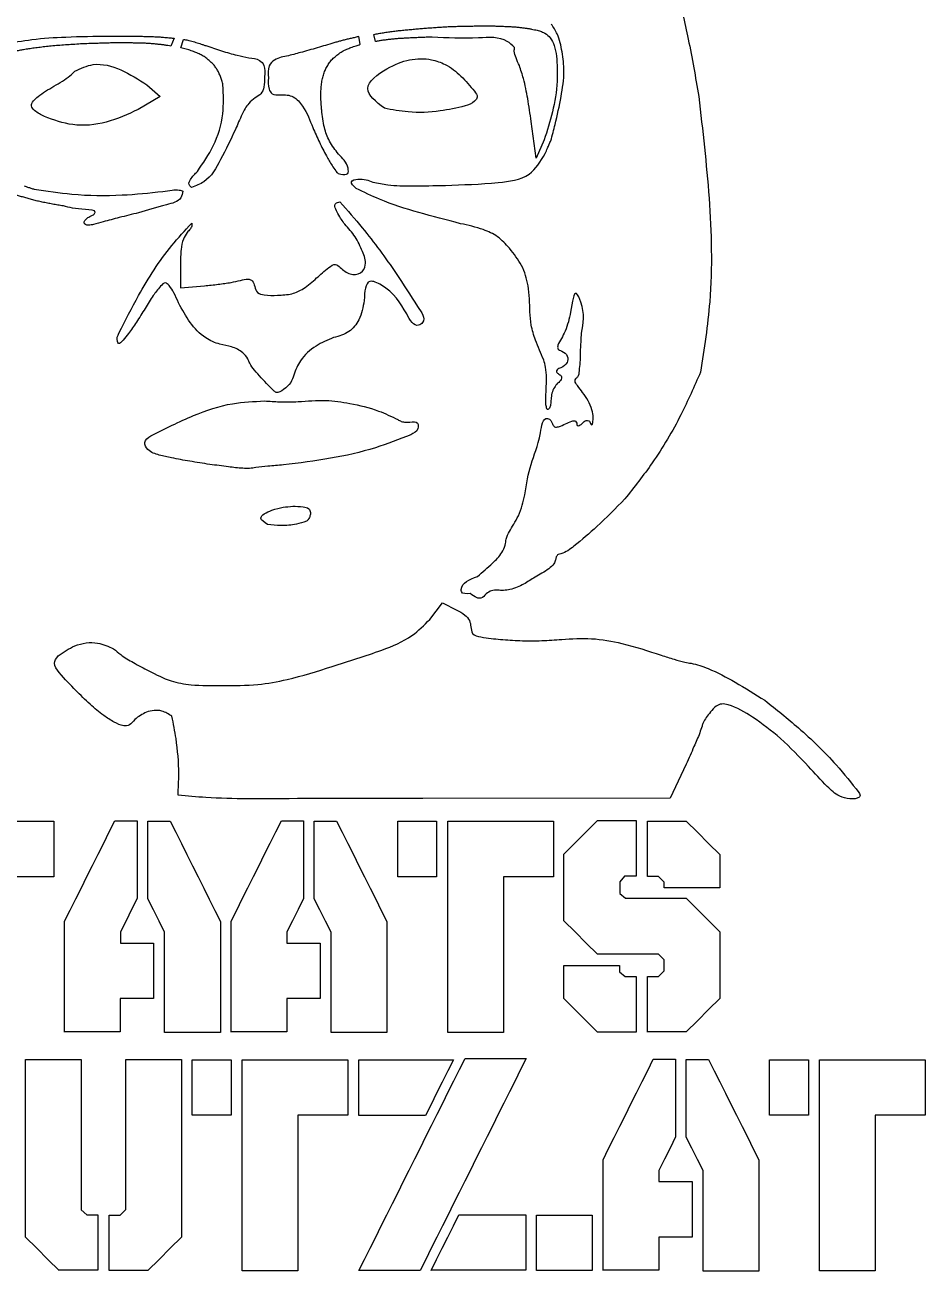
# Model space of a CAD drawing. Extents: x 0 to 200, y 0 to 279.
# Drawn here: x 72.6 to 194.1, y 0.1 to 168.4 of the extents above; entities that cross this region are included whole.
import ezdxf

# ---------------------------------------------------------------- set-up
doc = ezdxf.new("R2010")
doc.units = 0
doc.layers.add('Ebene_1', color=7, linetype='CONTINUOUS')

msp = doc.modelspace()

# ---------------------------------------------------------------- linework, layer by layer
at = {"layer": 'Ebene_1', "color": 7}
for points in [[(92.798817, 166.554972), (92.353676, 165.493485)], [(117.897892, 165.733176), (117.726684, 166.794663)], [(119.952387, 166.109833), (119.746937, 167.068595)], [(121.698707, 167.411011), (121.698707, 167.411011), (121.698707, 167.411011)], [(93.689098, 165.253794), (94.065755, 166.383765)], [(94.784828, 166.246799), (94.784828, 166.246799), (94.784828, 166.246799)], [(116.11733, 166.418006), (116.11733, 166.418006), (116.11733, 166.418006)], [(89.100726, 160.25453), (90.881288, 158.713661), (87.936513, 156.933101)], [(121.150842, 157.104309), (121.150842, 157.104309), (121.150842, 157.104309)], [(75.26713, 155.974338), (75.26713, 155.974338), (75.26713, 155.974338)], [(142.723035, 152.824117), (141.627304, 150.358727), (140.976714, 155.323749)], [(114.097077, 149.365722), (114.097077, 149.365722)], [(80.643057, 141.661377), (80.643057, 141.661377)], [(93.620614, 136.114249), (93.620614, 132.861303), (96.873564, 133.135235)], [(104.543677, 120.705558), (104.543677, 120.705558), (104.543677, 120.705558)], [(97.592637, 109.029195), (97.592637, 109.029195), (97.592637, 109.029195)], [(105.399717, 100.913952), (105.399717, 100.913952), (105.399717, 100.913952)], [(127.280084, 88.107618), (128.992163, 90.333318), (130.909691, 89.374555)], [(161.864076, 68.555702), (159.741098, 63.967337), (126.355561, 63.933095)], [(93.31244, 64.378235), (93.31244, 64.378235), (93.31244, 64.378235)]]:
    msp.add_lwpolyline(points, dxfattribs=at)
for points in [[(62.289572, 32.396642), (62.289572, 60.851357), (76.534068, 60.851357), (76.534068, 53.352461), (69.788477, 53.352461), (69.788477, 32.362401), (62.289572, 32.362401), (62.289572, 32.396642)], [(78.006456, 32.396642), (78.006456, 47.360193), (78.75977, 48.86682), (79.513085, 50.373448), (80.2664, 51.880075), (81.019714, 53.386703), (81.773029, 54.89333), (82.526344, 56.399958), (83.279658, 57.906585), (84.032973, 59.413213), (84.786288, 60.91984), (87.799546, 60.91984), (87.799546, 50.441931), (87.046232, 48.935303), (86.292917, 47.428676), (85.539602, 45.922048), (85.539602, 44.415421), (89.991007, 44.415421), (89.991007, 36.916525), (85.505361, 36.916525), (85.505361, 32.430884), (78.006456, 32.430884), (78.006456, 32.396642)], [(91.497637, 32.396642), (91.497637, 45.887807), (90.744322, 47.394434), (89.991007, 48.901062), (89.237693, 50.407689), (89.237693, 60.885599), (92.250951, 60.885599), (93.004266, 59.378971), (93.757581, 57.872344), (94.510895, 56.365716), (95.26421, 54.859089), (96.017525, 53.352461), (96.770839, 51.845834), (97.524154, 50.339206), (98.277469, 48.832579), (99.030784, 47.325951), (99.030784, 32.328159), (91.497637, 32.328159), (91.497637, 32.396642)], [(100.46893, 32.396642), (100.46893, 47.360193), (101.222244, 48.86682), (101.975559, 50.373448), (102.728874, 51.880075), (103.482188, 53.386703), (104.235503, 54.89333), (104.988818, 56.399958), (105.742132, 57.906585), (106.495447, 59.413213), (107.248762, 60.91984), (110.262021, 60.91984), (110.262021, 50.441931), (109.508706, 48.935303), (108.755391, 47.428676), (108.002076, 45.922048), (108.002076, 44.415421), (112.487723, 44.415421), (112.487723, 36.916525), (108.002076, 36.916525), (108.002076, 32.430884), (100.46893, 32.430884), (100.46893, 32.396642)], [(113.960111, 32.396642), (113.960111, 45.887807), (113.206796, 47.394434), (112.453481, 48.901062), (111.700167, 50.407689), (111.700167, 60.885599), (114.713425, 60.885599), (115.46674, 59.378971), (116.220055, 57.872344), (116.973369, 56.365716), (117.726684, 54.859089), (118.479999, 53.352461), (119.233314, 51.845834), (119.986628, 50.339206), (120.739943, 48.832579), (121.493258, 47.325951), (121.493258, 32.328159), (113.960111, 32.328159), (113.960111, 32.396642)], [(122.965645, 53.352461), (122.965645, 60.851357), (128.204607, 60.851357), (128.204607, 53.352461), (122.965645, 53.352461), (122.965645, 53.352461)], [(129.711236, 32.396642), (129.711236, 60.851357), (143.955732, 60.851357), (143.955732, 53.352461), (137.210141, 53.352461), (137.210141, 32.362401), (129.711236, 32.362401), (129.711236, 32.396642)], [(156.659356, 32.396642), (156.659356, 39.895538), (158.165986, 39.895538), (158.9193, 40.648852), (158.9193, 42.15548), (158.165986, 42.908793), (149.913766, 42.908793), (148.407137, 44.415421), (146.900507, 45.922048), (145.393878, 47.428676), (145.393878, 56.434199), (146.900507, 57.940827), (148.407137, 59.447454), (149.913766, 60.954082), (155.152727, 60.954082), (155.152727, 53.455186), (153.577615, 53.455186), (152.927025, 52.701872), (152.927025, 51.126761), (153.680339, 50.476172), (161.898318, 50.476172), (163.404947, 48.969545), (164.911576, 47.462917), (166.418206, 45.95629), (166.418206, 36.950766), (164.911576, 35.444139), (163.404947, 33.937511), (161.898318, 32.430884), (156.659356, 32.430884), (156.659356, 32.396642)], [(158.9193, 51.880075), (158.9193, 52.633389), (158.165986, 53.386703), (156.659356, 53.386703), (156.659356, 60.885599), (161.898318, 60.885599), (163.404947, 59.378971), (164.911576, 57.872344), (166.418206, 56.365716), (166.418206, 51.880075), (158.9193, 51.880075), (158.9193, 51.880075)], [(149.913766, 32.396642), (148.407137, 33.90327), (146.900507, 35.409897), (145.393878, 36.916525), (145.393878, 41.402166), (152.892783, 41.402166), (152.892783, 40.546127), (153.646098, 39.895538), (155.152727, 39.895538), (155.152727, 32.396642), (149.913766, 32.396642), (149.913766, 32.396642)], [(77.253141, 0.2096), (75.746512, 1.716228), (74.239882, 3.222855), (72.733253, 4.729483), (72.733253, 28.698557), (80.232158, 28.698557), (80.232158, 8.393327), (80.985473, 7.742738), (82.492102, 7.742738), (82.492102, 0.243842), (77.253141, 0.243842), (77.253141, 0.2096)], [(83.998732, 0.2096), (83.998732, 7.708496), (85.505361, 7.708496), (86.258676, 8.46181), (86.258676, 28.698557), (93.757581, 28.698557), (93.757581, 4.729483), (92.250951, 3.222855), (90.744322, 1.716228), (89.237693, 0.2096), (83.998732, 0.2096), (83.998732, 0.2096)], [(95.229969, 21.165419), (95.229969, 28.664315), (100.46893, 28.664315), (100.46893, 21.165419), (95.229969, 21.165419), (95.229969, 21.165419)], [(101.975559, 0.2096), (101.975559, 28.664315), (116.220055, 28.664315), (116.220055, 21.165419), (109.474464, 21.165419), (109.474464, 0.175359), (101.975559, 0.175359), (101.975559, 0.2096)], [(117.726684, 0.2096), (118.479999, 1.716228), (119.233314, 3.222855), (119.986628, 4.729483), (120.739943, 6.23611), (121.493258, 7.742738), (122.246572, 9.249365), (122.999887, 10.755993), (123.753202, 12.26262), (124.506516, 13.769248), (125.259831, 15.275875), (126.013146, 16.782503), (126.76646, 18.28913), (127.519775, 19.795758), (128.27309, 21.302385), (129.026404, 22.809013), (129.779719, 24.31564), (130.533034, 25.822268), (131.286348, 27.328895), (132.039663, 28.835523), (140.291883, 28.835523), (139.538568, 27.328895), (138.785254, 25.822268), (138.031939, 24.31564), (137.278624, 22.809013), (136.52531, 21.302385), (135.771995, 19.795758), (135.01868, 18.28913), (134.265366, 16.782503), (133.512051, 15.275875), (132.758736, 13.769248), (132.005421, 12.26262), (131.252107, 10.755993), (130.498792, 9.249365), (129.745477, 7.742738), (128.992163, 6.23611), (128.238848, 4.729483), (127.485533, 3.222855), (126.732219, 1.716228), (125.978904, 0.2096), (117.726684, 0.2096), (117.726684, 0.2096)], [(117.726684, 21.165419), (117.726684, 28.664315), (130.464551, 28.664315), (129.711236, 27.157688), (128.957921, 25.65106), (128.204607, 24.144433), (127.451292, 22.637805), (126.697977, 21.131178), (117.726684, 21.131178), (117.726684, 21.165419)], [(150.667081, 0.2096), (150.667081, 15.173151), (151.420395, 16.679778), (152.17371, 18.186406), (152.927025, 19.693033), (153.680339, 21.199661), (154.433654, 22.706288), (155.186969, 24.212916), (155.940283, 25.719543), (156.693598, 27.226171), (157.446913, 28.732798), (160.460171, 28.732798), (160.460171, 18.254889), (159.706857, 16.748261), (158.953542, 15.241634), (158.200227, 13.735006), (158.200227, 12.228379), (162.685874, 12.228379), (162.685874, 4.729483), (158.200227, 4.729483), (158.200227, 0.243842), (150.667081, 0.243842), (150.667081, 0.2096)], [(164.158262, 0.2096), (164.158262, 13.700765), (163.404947, 15.207392), (162.651632, 16.71402), (161.898318, 18.220647), (161.898318, 28.698557), (164.911576, 28.698557), (165.664891, 27.191929), (166.418206, 25.685302), (167.17152, 24.178674), (167.924835, 22.672047), (168.67815, 21.165419), (169.431464, 19.658792), (170.184779, 18.152164), (170.938094, 16.645537), (171.691408, 15.138909), (171.691408, 0.141117), (164.158262, 0.141117), (164.158262, 0.2096)], [(173.129555, 21.165419), (173.129555, 28.664315), (178.368516, 28.664315), (178.368516, 21.165419), (173.129555, 21.165419), (173.129555, 21.165419)], [(179.875145, 0.2096), (179.875145, 28.664315), (194.119641, 28.664315), (194.119641, 21.165419), (187.37405, 21.165419), (187.37405, 0.175359), (179.875145, 0.175359), (179.875145, 0.2096)], [(127.451292, 0.2096), (128.204607, 1.716228), (128.957921, 3.222855), (129.711236, 4.729483), (130.464551, 6.23611), (131.217865, 7.742738), (140.2234, 7.742738), (140.2234, 0.243842), (127.451292, 0.243842), (127.451292, 0.2096)], [(141.695788, 0.2096), (141.695788, 7.708496), (149.194693, 7.708496), (149.194693, 0.2096), (141.695788, 0.2096), (141.695788, 0.2096)]]:
    msp.add_lwpolyline(points, close=True, dxfattribs=at)
for points, knots in [([(158.097503, 181.758214), (158.947698, 178.910015), (160.459498, 173.845407), (162.305308, 166.155674), (163.135433, 161.294506), (163.576155, 158.713661)], [0, 0, 0, 0, 8.916159, 15.85453, 23.707298, 23.707298, 23.707298, 23.707298]), ([(130.293343, 168.130083), (130.532593, 168.141388), (131.008459, 168.163874), (131.716065, 168.191756), (132.412514, 168.198592), (133.097443, 168.204944), (133.770673, 168.225749), (134.432749, 168.234717), (135.083368, 168.232046), (135.72277, 168.226507), (136.346964, 168.199142), (136.951261, 168.171151), (137.533706, 168.157825), (138.096101, 168.132403), (138.640911, 168.095491), (139.166705, 168.056501), (139.665406, 167.995443), (140.135773, 167.931895), (140.58362, 167.879175), (140.87055, 167.817733), (141.010956, 167.787668)], [0, 0, 0, 0, 0.718562, 1.42921, 2.124262, 2.807882, 3.484038, 4.144833, 4.794156, 5.43593, 6.062887, 6.668353, 7.25073, 7.810584, 8.357068, 8.888929, 9.391997, 9.863907, 10.313191, 10.743719, 10.743719, 10.743719, 10.743719]), ([(143.613316, 152.721393), (143.814231, 153.449805), (144.357035, 155.417726), (144.984418, 158.535421), (145.547148, 161.83565), (145.157744, 164.674174), (144.72199, 166.901635), (143.970379, 168.036694), (143.681799, 168.472498)], [0, 0, 0, 0, 2.265327, 6.12014, 9.565146, 12.196493, 14.694486, 16.25134, 16.25134, 16.25134, 16.25134]), ([(69.788477, 165.767417), (71.054228, 165.993137), (73.823896, 166.48705), (78.580828, 166.77875), (82.383504, 166.831062), (84.968914, 166.828737), (85.89343, 166.82892), (86.753281, 166.828985), (87.556053, 166.828603), (88.309586, 166.822972), (88.796387, 166.803902), (89.032243, 166.794663)], [0, 0, 0, 0, 3.854464, 8.434189, 14.272739, 15.265745, 16.190268, 17.046307, 17.845278, 18.598645, 19.306714, 19.306714, 19.306714, 19.306714]), ([(89.032243, 166.794663), (89.252947, 166.792658), (89.679283, 166.788783), (90.295597, 166.760884), (90.907992, 166.72712), (91.551364, 166.674169), (92.18999, 166.611125), (92.612796, 166.572129), (92.798817, 166.554972)], [0, 0, 0, 0, 0.662082, 1.278952, 1.850596, 2.501997, 3.215366, 3.775794, 3.775794, 3.775794, 3.775794]), ([(117.726684, 166.794663), (117.557434, 166.748408), (117.207658, 166.652818), (116.670829, 166.52743), (116.302285, 166.454571), (116.11733, 166.418006)], [0, 0, 0, 0, 0.526344, 1.087748, 1.653331, 1.653331, 1.653331, 1.653331]), ([(119.746937, 167.068595), (119.950792, 167.11257), (120.37221, 167.203474), (121.024544, 167.309392), (121.471643, 167.376785), (121.698707, 167.411011)], [0, 0, 0, 0, 0.625534, 1.293128, 1.982049, 1.982049, 1.982049, 1.982049]), ([(125.362556, 166.623456), (125.12962, 166.612215), (124.673869, 166.590223), (124.00051, 166.554776), (123.349579, 166.523187), (122.721339, 166.480757), (122.116732, 166.418594), (121.53276, 166.350551), (120.971348, 166.282779), (120.444675, 166.210803), (120.111042, 166.142373), (119.952387, 166.109833)], [0, 0, 0, 0, 0.69962, 1.368842, 2.022865, 2.654725, 3.25754, 3.846035, 4.418457, 4.954182, 5.439932, 5.439932, 5.439932, 5.439932]), ([(121.698707, 167.411011), (121.927254, 167.443082), (122.386227, 167.507487), (123.083156, 167.58273), (123.79073, 167.651228), (124.506511, 167.71925), (125.225634, 167.787194), (125.944649, 167.857994), (126.667178, 167.918028), (127.398351, 167.966002), (127.888455, 168.006761), (128.136123, 168.027358)], [0, 0, 0, 0, 0.692318, 1.390327, 2.102677, 2.825004, 3.547331, 4.269658, 4.992461, 5.722266, 6.467822, 6.467822, 6.467822, 6.467822]), ([(127.588258, 166.691939), (127.329941, 166.689803), (126.823331, 166.685614), (126.08143, 166.658406), (125.597996, 166.634902), (125.362556, 166.623456)], [0, 0, 0, 0, 0.774941, 1.51981, 2.22697, 2.22697, 2.22697, 2.22697]), ([(138.71677, 165.322277), (138.399022, 165.620777), (137.118276, 166.823938), (132.936116, 166.471076), (129.631535, 166.607553), (127.588258, 166.691939)], [0, 0, 0, 0, 1.28055, 5.161499, 11.448522, 11.448522, 11.448522, 11.448522]), ([(128.136123, 168.027358), (128.375836, 168.040802), (128.855261, 168.067688), (129.573691, 168.117123), (130.053566, 168.125765), (130.293343, 168.130083)], [0, 0, 0, 0, 0.72029, 1.44058, 2.159905, 2.159905, 2.159905, 2.159905]), ([(141.010956, 167.787668), (141.141064, 167.763373), (141.389637, 167.716957), (141.741225, 167.626897), (141.965429, 167.573476), (142.072445, 167.547977)], [0, 0, 0, 0, 0.396951, 0.758374, 1.088424, 1.088424, 1.088424, 1.088424]), ([(142.072445, 167.547977), (142.168329, 167.514681), (142.348914, 167.451971), (142.600205, 167.348607), (142.753362, 167.274726), (142.82576, 167.239803)], [0, 0, 0, 0, 0.304467, 0.573426, 0.814535, 0.814535, 0.814535, 0.814535]), ([(142.82576, 167.239803), (143.078583, 167.039224), (143.638635, 166.594903), (144.139651, 165.477258), (144.307813, 164.628026), (144.400872, 164.158065)], [0, 0, 0, 0, 0.956833, 2.119563, 3.560324, 3.560324, 3.560324, 3.560324]), ([(81.56758, 165.8359), (81.190435, 165.822539), (80.456162, 165.796525), (79.383395, 165.734627), (78.361401, 165.666071), (77.382133, 165.59733), (76.445598, 165.523001), (75.557847, 165.429993), (74.71901, 165.324271), (73.920078, 165.221175), (73.173265, 165.12292), (72.499011, 165.022935), (71.894245, 164.905473), (71.516373, 164.817804), (71.329348, 164.774413)], [0, 0, 0, 0, 1.132111, 2.204135, 3.223456, 4.204992, 5.149176, 6.041735, 6.882514, 7.685545, 8.458399, 9.142306, 9.730033, 10.305984, 10.305984, 10.305984, 10.305984]), ([(91.018255, 165.698934), (90.854598, 165.712696), (90.519501, 165.740873), (90.006746, 165.795878), (89.470594, 165.838476), (88.914492, 165.869772), (88.343875, 165.898011), (87.758115, 165.904437), (87.152669, 165.911241), (86.525103, 165.931981), (85.877388, 165.940531), (85.212393, 165.937827), (84.52737, 165.931874), (83.81991, 165.903888), (83.089584, 165.87622), (82.335978, 165.863481), (81.82627, 165.845186), (81.56758, 165.8359)], [0, 0, 0, 0, 0.492686, 1.008809, 1.546991, 2.105975, 2.679765, 3.260692, 3.863156, 4.496205, 5.14432, 5.806325, 6.491214, 7.199283, 7.93021, 8.683734, 9.460291, 9.460291, 9.460291, 9.460291]), ([(92.353676, 165.493485), (92.21806, 165.516822), (91.932017, 165.566045), (91.486427, 165.631878), (91.176796, 165.676226), (91.018255, 165.698934)], [0, 0, 0, 0, 0.412814, 0.870714, 1.351197, 1.351197, 1.351197, 1.351197]), ([(97.284463, 163.747167), (97.212899, 163.804748), (97.066143, 163.922831), (96.827223, 164.085727), (96.562861, 164.228994), (96.287826, 164.371295), (96.008823, 164.522148), (95.707866, 164.640481), (95.396029, 164.747861), (95.080218, 164.872461), (94.746575, 164.98407), (94.39781, 165.082572), (94.044659, 165.177268), (93.806425, 165.228542), (93.689098, 165.253794)], [0, 0, 0, 0, 0.275516, 0.565003, 0.865932, 1.176798, 1.494419, 1.816357, 2.145309, 2.484032, 2.834543, 3.200194, 3.571163, 3.931148, 3.931148, 3.931148, 3.931148]), ([(94.065755, 166.383765), (94.145804, 166.375634), (94.291289, 166.360855), (94.532008, 166.316782), (94.690118, 166.273015), (94.784828, 166.246799)], [0, 0, 0, 0, 0.241309, 0.438568, 0.733242, 0.733242, 0.733242, 0.733242]), ([(94.784828, 166.246799), (94.907343, 166.214844), (95.149999, 166.151554), (95.518609, 166.060221), (95.758464, 165.979642), (95.880558, 165.938625)], [0, 0, 0, 0, 0.37988, 0.752398, 1.138627, 1.138627, 1.138627, 1.138627]), ([(95.880558, 165.938625), (96.006835, 165.901961), (96.263178, 165.827533), (96.64928, 165.695642), (96.911168, 165.607125), (97.044772, 165.561968)], [0, 0, 0, 0, 0.39442, 0.800676, 1.22378, 1.22378, 1.22378, 1.22378]), ([(97.044772, 165.561968), (97.759233, 165.321343), (99.161506, 164.849068), (101.09976, 164.279731), (102.338468, 164.02628), (102.86584, 163.918374)], [0, 0, 0, 0, 2.261891, 4.439416, 6.053797, 6.053797, 6.053797, 6.053797]), ([(114.610701, 166.007108), (113.870091, 165.785376), (112.366217, 165.335129), (110.233032, 164.724804), (108.834992, 164.357265), (108.207526, 164.192307)], [0, 0, 0, 0, 2.319275, 4.709498, 6.655818, 6.655818, 6.655818, 6.655818]), ([(116.11733, 166.418006), (115.941309, 166.372966), (115.598762, 166.285314), (115.097153, 166.145979), (114.771286, 166.052951), (114.610701, 166.007108)], [0, 0, 0, 0, 0.545063, 1.060723, 1.561727, 1.561727, 1.561727, 1.561727]), ([(115.158566, 164.568963), (115.253454, 164.628875), (115.44874, 164.752175), (115.751541, 164.934644), (115.971596, 165.032836), (116.083089, 165.082586)], [0, 0, 0, 0, 0.336746, 0.693042, 1.058959, 1.058959, 1.058959, 1.058959]), ([(116.083089, 165.082586), (116.264503, 165.156182), (116.681368, 165.325294), (117.294951, 165.518251), (117.716045, 165.668354), (117.897892, 165.733176)], [0, 0, 0, 0, 0.587115, 1.349106, 1.928278, 1.928278, 1.928278, 1.928278]), ([(139.36736, 162.856887), (139.211915, 163.202407), (138.93138, 163.825972), (138.645209, 164.663795), (138.697679, 165.146608), (138.71677, 165.322277)], [0, 0, 0, 0, 1.142518, 2.061914, 2.58776, 2.58776, 2.58776, 2.58776]), ([(79.376119, 162.103573), (80.190468, 162.487942), (82.170239, 163.422387), (85.795858, 162.410076), (87.971343, 160.991152), (89.100726, 160.25453)], [0, 0, 0, 0, 2.63792, 6.413075, 10.488775, 10.488775, 10.488775, 10.488775]), ([(98.414435, 162.582955), (98.365737, 162.654478), (98.265775, 162.801295), (98.100295, 163.013354), (97.902836, 163.199615), (97.699575, 163.378166), (97.506111, 163.574296), (97.359408, 163.688714), (97.284463, 163.747167)], [0, 0, 0, 0, 0.259635, 0.53296, 0.80469, 1.072218, 1.344927, 1.629751, 1.629751, 1.629751, 1.629751]), ([(102.86584, 163.918374), (103.384174, 163.881845), (104.214391, 163.823337), (105.129351, 162.728953), (104.948451, 161.374635), (104.990301, 160.096622), (104.575004, 158.99313), (104.005897, 158.669648), (103.721879, 158.508212)], [0, 0, 0, 0, 1.4891, 2.385096, 3.921709, 5.332274, 6.288882, 7.241893, 7.241893, 7.241893, 7.241893]), ([(108.207526, 164.192307), (107.549962, 164.083624), (106.535462, 163.915948), (105.343362, 162.724417), (105.589048, 161.220775), (105.384746, 159.933207), (106.024989, 158.84032), (107.363133, 158.966623), (108.956067, 158.871909), (110.516132, 157.018877), (111.112181, 155.485837), (111.494717, 154.501952)], [0, 0, 0, 0, 1.961506, 3.026244, 4.639729, 6.165428, 6.941774, 7.997425, 9.803278, 11.584237, 14.77506, 14.77506, 14.77506, 14.77506]), ([(112.693172, 160.596946), (112.715988, 160.710745), (112.761239, 160.936443), (112.835802, 161.269029), (112.929764, 161.588364), (113.035505, 161.895686), (113.144007, 162.194901), (113.271261, 162.481762), (113.420332, 162.754501), (113.58121, 163.01677), (113.752037, 163.268912), (113.936253, 163.51074), (114.140228, 163.741801), (114.370157, 163.955515), (114.615777, 164.161083), (114.874517, 164.371907), (115.061664, 164.501738), (115.158566, 164.568963)], [0, 0, 0, 0, 0.348205, 0.690597, 1.022106, 1.346151, 1.665578, 1.976679, 2.286497, 2.597311, 2.899466, 3.199793, 3.508798, 3.822791, 4.140413, 4.469788, 4.823463, 4.823463, 4.823463, 4.823463]), ([(121.150842, 157.104309), (120.023171, 157.98162), (117.687848, 159.798466), (122.406399, 163.343182), (126.154251, 164.189696), (129.623187, 163.014193), (131.578509, 161.492082), (132.725214, 160.102844), (133.306601, 159.398492)], [0, 0, 0, 0, 3.47626, 7.199074, 13.339629, 15.265149, 17.926524, 20.663548, 20.663548, 20.663548, 20.663548]), ([(144.400872, 164.158065), (144.453226, 163.020484), (144.569958, 160.484016), (143.954435, 156.653935), (143.124719, 154.073409), (142.723035, 152.824117)], [0, 0, 0, 0, 3.4106, 7.604623, 11.540486, 11.540486, 11.540486, 11.540486]), ([(73.794742, 158.097314), (74.0019, 158.299788), (74.502344, 158.788918), (75.451901, 159.430916), (76.568767, 160.083653), (77.689448, 160.738248), (78.650439, 161.392024), (79.161168, 161.892808), (79.376119, 162.103573)], [0, 0, 0, 0, 0.867732, 2.096233, 3.422739, 4.750984, 5.991868, 6.893655, 6.893655, 6.893655, 6.893655]), ([(98.825334, 161.898124), (98.781972, 161.977421), (98.696313, 162.134069), (98.572715, 162.370948), (98.467149, 162.512348), (98.414435, 162.582955)], [0, 0, 0, 0, 0.271254, 0.535844, 0.79974, 0.79974, 0.79974, 0.79974]), ([(99.373199, 160.25453), (99.350619, 160.35403), (99.306409, 160.548843), (99.229338, 160.835356), (99.136461, 161.109518), (99.03194, 161.37355), (98.926477, 161.634981), (98.859331, 161.809675), (98.825334, 161.898124)], [0, 0, 0, 0, 0.306082, 0.599281, 0.889637, 1.173901, 1.451085, 1.735349, 1.735349, 1.735349, 1.735349]), ([(140.976714, 155.323749), (140.821069, 156.353138), (140.527668, 158.29359), (140.055862, 160.8293), (139.563265, 162.279963), (139.36736, 162.856887)], [0, 0, 0, 0, 3.124793, 5.890398, 7.716504, 7.716504, 7.716504, 7.716504]), ([(95.9148, 148.578167), (96.690978, 149.700225), (98.321104, 152.056763), (99.561088, 156.143052), (99.432831, 158.949642), (99.373199, 160.25453)], [0, 0, 0, 0, 4.081974, 8.572937, 12.475313, 12.475313, 12.475313, 12.475313]), ([(112.693172, 156.864618), (112.681806, 157.021033), (112.659439, 157.328818), (112.625442, 157.785395), (112.589049, 158.229686), (112.563895, 158.660044), (112.563004, 159.071675), (112.587994, 159.463682), (112.625252, 159.843578), (112.65879, 160.220302), (112.681712, 160.471398), (112.693172, 160.596946)], [0, 0, 0, 0, 0.470484, 0.92579, 1.37351, 1.807836, 2.218735, 2.607476, 2.985686, 3.363896, 3.742106, 3.742106, 3.742106, 3.742106]), ([(103.721879, 158.508212), (103.419276, 158.269198), (102.663629, 157.672344), (101.848414, 156.132085), (101.339616, 154.917123), (101.051037, 154.22802)], [0, 0, 0, 0, 1.147348, 2.865098, 5.116089, 5.116089, 5.116089, 5.116089]), ([(133.306601, 159.398492), (133.511032, 159.138505), (133.872156, 158.679243), (133.15617, 157.781431), (132.493086, 157.562316), (132.039663, 157.412483)], [0, 0, 0, 0, 0.86838, 1.53398, 2.97343, 2.97343, 2.97343, 2.97343]), ([(163.576155, 158.713661), (164.104128, 154.14431), (165.167313, 144.942969), (165.518458, 132.422071), (164.307604, 124.649676), (163.815846, 121.493114)], [0, 0, 0, 0, 13.805692, 27.80064, 37.371162, 37.371162, 37.371162, 37.371162]), ([(75.26713, 155.974338), (74.823442, 156.206926), (74.163164, 156.553054), (73.338842, 157.41597), (73.646138, 157.875224), (73.794742, 158.097314)], [0, 0, 0, 0, 1.5624, 2.325101, 3.039322, 3.039322, 3.039322, 3.039322]), ([(87.936513, 156.933101), (86.523478, 156.282328), (83.740473, 155.000615), (79.217025, 154.555361), (76.527601, 155.521521), (75.26713, 155.974338)], [0, 0, 0, 0, 4.656872, 9.171816, 13.154428, 13.154428, 13.154428, 13.154428]), ([(114.953116, 150.906591), (114.523746, 151.479188), (113.703547, 152.572981), (112.943311, 154.627768), (112.782117, 156.069234), (112.693172, 156.864618)], [0, 0, 0, 0, 2.137883, 4.083854, 6.479517, 6.479517, 6.479517, 6.479517]), ([(132.039663, 157.412483), (130.924673, 157.156215), (128.404138, 156.576897), (124.697403, 156.446645), (122.214543, 156.907059), (121.150842, 157.104309)], [0, 0, 0, 0, 3.430039, 7.75391, 10.994778, 10.994778, 10.994778, 10.994778]), ([(101.051037, 154.22802), (100.413915, 152.888122), (99.249251, 150.438774), (97.494082, 147.296356), (95.714189, 146.63804), (95.127244, 146.42095)], [0, 0, 0, 0, 4.518664, 8.260164, 10.101029, 10.101029, 10.101029, 10.101029]), ([(111.494717, 154.501952), (111.79162, 153.83821), (112.370405, 152.544301), (113.217782, 150.817899), (113.836297, 149.796406), (114.097077, 149.365722)], [0, 0, 0, 0, 2.181645, 4.252923, 5.762829, 5.762829, 5.762829, 5.762829]), ([(142.860001, 150.975074), (142.960745, 151.228472), (143.129737, 151.653531), (143.392154, 152.230837), (143.540689, 152.560299), (143.613316, 152.721393)], [0, 0, 0, 0, 0.817914, 1.371997, 1.902139, 1.902139, 1.902139, 1.902139]), ([(114.097077, 149.365722), (114.252926, 149.130776), (114.497751, 148.761693), (114.869508, 148.263052), (115.456687, 148.176111), (116.367548, 148.068577), (116.228799, 149.69848), (115.506593, 150.382432), (114.953116, 150.906591)], [0, 0, 0, 0, 0.862504, 1.354922, 1.738803, 2.659913, 3.362404, 5.666764, 5.666764, 5.666764, 5.666764]), ([(129.403062, 146.694883), (131.728448, 146.772365), (135.457284, 146.896611), (140.813736, 147.578341), (142.224798, 149.920659), (142.860001, 150.975074)], [0, 0, 0, 0, 7.128945, 11.431507, 14.95405, 14.95405, 14.95405, 14.95405]), ([(95.127244, 146.42095), (94.980093, 146.545471), (94.64074, 146.832636), (95.126107, 147.765733), (95.595982, 148.249752), (95.9148, 148.578167)], [0, 0, 0, 0, 0.522048, 1.203925, 2.643075, 2.643075, 2.643075, 2.643075]), ([(72.562045, 146.6264), (72.638674, 146.594741), (72.788092, 146.533009), (73.017089, 146.454232), (73.169759, 146.40937), (73.246877, 146.386709)], [0, 0, 0, 0, 0.248688, 0.484919, 0.726041, 0.726041, 0.726041, 0.726041]), ([(73.246877, 146.386709), (73.318245, 146.363646), (73.463284, 146.316776), (73.681059, 146.251193), (73.826098, 146.204323), (73.897466, 146.18126)], [0, 0, 0, 0, 0.225002, 0.457264, 0.682266, 0.682266, 0.682266, 0.682266]), ([(117.350027, 146.283984), (116.974623, 146.624305), (116.276461, 147.257219), (118.132673, 147.730259), (119.011371, 147.379186), (119.609971, 147.140023)], [0, 0, 0, 0, 1.118239, 2.079657, 4.134316, 4.134316, 4.134316, 4.134316]), ([(119.609971, 147.140023), (120.276631, 147.000738), (122.013047, 146.637949), (125.305585, 146.611186), (127.899064, 146.664162), (129.403062, 146.694883)], [0, 0, 0, 0, 2.039505, 5.312193, 9.830045, 9.830045, 9.830045, 9.830045]), ([(77.835248, 143.921318), (77.587717, 143.957515), (77.099268, 144.02894), (76.380821, 144.159239), (75.682237, 144.296605), (74.999821, 144.433958), (74.336154, 144.575813), (73.697509, 144.738657), (73.082888, 144.912959), (72.488647, 145.081687), (71.918871, 145.250617), (71.377604, 145.433238), (70.86243, 145.637436), (70.53334, 145.795108), (70.370584, 145.873086)], [0, 0, 0, 0, 0.750438, 1.48083, 2.190176, 2.886333, 3.569167, 4.225864, 4.863106, 5.485702, 6.079094, 6.645778, 7.198967, 7.740254, 7.740254, 7.740254, 7.740254]), ([(73.897466, 146.18126), (75.591881, 145.925767), (79.516348, 145.334016), (85.350735, 145.258284), (89.425507, 145.682372), (91.257946, 145.873086)], [0, 0, 0, 0, 5.13771, 11.899548, 17.425336, 17.425336, 17.425336, 17.425336]), ([(93.96303, 145.907327), (93.899845, 145.59161), (93.68742, 144.530195), (91.008541, 143.938022), (89.160444, 143.365409), (87.970754, 142.996797)], [0, 0, 0, 0, 0.918526, 3.088, 7.00806, 7.00806, 7.00806, 7.00806]), ([(91.257946, 145.873086), (91.673385, 145.938232), (92.405326, 146.053009), (93.342676, 146.149792), (93.804452, 145.969308), (93.96303, 145.907327)], [0, 0, 0, 0, 1.270174, 2.237857, 2.743974, 2.743974, 2.743974, 2.743974]), ([(131.423315, 141.524411), (129.544111, 142.010205), (125.865124, 142.961263), (121.115398, 144.455536), (118.39547, 145.776321), (117.350027, 146.283984)], [0, 0, 0, 0, 5.825568, 11.404928, 14.888333, 14.888333, 14.888333, 14.888333]), ([(81.909995, 142.722865), (82.001338, 142.839687), (82.417111, 143.371438), (79.763532, 143.434731), (78.620362, 143.723201), (77.835248, 143.921318)], [0, 0, 0, 0, 0.385956, 1.756789, 4.762628, 4.762628, 4.762628, 4.762628]), ([(87.970754, 142.996797), (87.106849, 142.780565), (85.514466, 142.381998), (83.492843, 141.861503), (82.339643, 141.54107), (81.909995, 141.421687)], [0, 0, 0, 0, 2.671688, 4.924555, 6.26231, 6.26231, 6.26231, 6.26231]), ([(115.809156, 141.455928), (115.510445, 141.871817), (114.966436, 142.629227), (114.181234, 144.254222), (114.929587, 144.41882), (115.158566, 144.469183)], [0, 0, 0, 0, 1.703916, 3.103148, 3.720035, 3.720035, 3.720035, 3.720035]), ([(115.158566, 144.469183), (116.175275, 143.308873), (118.872959, 140.230167), (122.350149, 135.500781), (124.658062, 131.853713), (125.602247, 130.361671)], [0, 0, 0, 0, 4.627391, 12.278084, 17.575078, 17.575078, 17.575078, 17.575078]), ([(81.909995, 141.421687), (81.69419, 141.376168), (81.333558, 141.300102), (80.81831, 141.314516), (80.562068, 141.698573), (80.854702, 142.111819), (81.288574, 142.457843), (81.691814, 142.629816), (81.909995, 142.722865)], [0, 0, 0, 0, 0.671573, 1.122259, 1.428088, 1.841659, 2.437746, 3.140522, 3.140522, 3.140522, 3.140522]), ([(85.334153, 126.76631), (86.197398, 128.460683), (88.285249, 132.558712), (91.474918, 137.637734), (94.239441, 140.603672), (95.161485, 141.592894)], [0, 0, 0, 0, 5.708456, 13.806527, 17.8591, 17.8591, 17.8591, 17.8591]), ([(95.161485, 141.592894), (95.181071, 141.494827), (95.234746, 141.22608), (94.942333, 140.78412), (94.6892, 140.492133), (94.545137, 140.325957)], [0, 0, 0, 0, 0.29201, 0.800237, 1.471521, 1.471521, 1.471521, 1.471521]), ([(115.192808, 135.600626), (115.611634, 135.252927), (116.39422, 134.603244), (118.033745, 134.65168), (118.850982, 136.16004), (118.152565, 137.905196), (117.303858, 139.80147), (116.304989, 140.9071), (115.809156, 141.455928)], [0, 0, 0, 0, 1.607249, 3.003181, 4.228347, 6.085866, 8.31537, 10.512945, 10.512945, 10.512945, 10.512945]), ([(138.031939, 138.202982), (137.523532, 138.765367), (136.534432, 139.85948), (134.192506, 140.925858), (132.461295, 141.300054), (131.423315, 141.524411)], [0, 0, 0, 0, 2.251271, 4.379819, 7.566913, 7.566913, 7.566913, 7.566913]), ([(94.545137, 140.325957), (94.354881, 140.038561), (93.900469, 139.352136), (93.670263, 137.873387), (93.638778, 136.757795), (93.620614, 136.114249)], [0, 0, 0, 0, 1.024523, 2.446991, 4.386263, 4.386263, 4.386263, 4.386263]), ([(142.654552, 123.136707), (142.269589, 124.022687), (141.605706, 125.550594), (140.913728, 127.719348), (140.757483, 130.202419), (140.732772, 132.932451), (139.823605, 135.958538), (138.628797, 137.45529), (138.031939, 138.202982)], [0, 0, 0, 0, 2.900318, 5.001709, 6.778757, 10.333098, 13.187019, 16.035729, 16.035729, 16.035729, 16.035729]), ([(112.008341, 134.196723), (112.513029, 134.653909), (113.252235, 135.32354), (114.517312, 136.222002), (114.991545, 135.785764), (115.192808, 135.600626)], [0, 0, 0, 0, 2.161169, 3.165424, 3.905867, 3.905867, 3.905867, 3.905867]), ([(93.380923, 130.841053), (93.175411, 131.305305), (92.809518, 132.131856), (92.279341, 133.006971), (91.548178, 133.76718), (90.709556, 132.790465), (89.870923, 131.753208), (89.225302, 130.688473), (88.861035, 130.087739)], [0, 0, 0, 0, 1.497753, 2.666585, 3.290796, 4.097152, 5.685432, 7.741754, 7.741754, 7.741754, 7.741754]), ([(96.873564, 133.135235), (97.491853, 133.202133), (98.695359, 133.33235), (100.321193, 133.5526), (101.316481, 133.764865), (101.735868, 133.854308)], [0, 0, 0, 0, 1.865889, 3.63197, 4.918082, 4.918082, 4.918082, 4.918082]), ([(101.735868, 133.854308), (102.07295, 133.970701), (102.608251, 134.15554), (103.481962, 133.831279), (103.63367, 133.007279), (103.959366, 132.113506), (105.253111, 131.796468), (106.775655, 131.876809), (108.6209, 131.933664), (110.454538, 132.785231), (111.440129, 133.680552), (112.008341, 134.196723)], [0, 0, 0, 0, 1.047207, 1.663012, 2.496322, 3.378822, 4.338887, 6.127411, 8.083926, 9.769234, 12.063586, 12.063586, 12.063586, 12.063586]), ([(124.164101, 129.368667), (123.311075, 130.79727), (122.185919, 132.681623), (118.574906, 134.284151), (118.4952, 132.349376), (118.445757, 131.149226)], [0, 0, 0, 0, 5.146146, 6.787858, 9.469909, 9.469909, 9.469909, 9.469909]), ([(147.756547, 126.76631), (147.987699, 128.049951), (148.291182, 129.735265), (146.791645, 133.020879), (146.487571, 130.955656), (146.284159, 129.574116)], [0, 0, 0, 0, 4.160297, 5.462124, 8.092767, 8.092767, 8.092767, 8.092767]), ([(88.861035, 130.087739), (88.478269, 129.464641), (87.769165, 128.310304), (86.804895, 126.855277), (86.137143, 126.097187), (85.882018, 125.807547)], [0, 0, 0, 0, 2.194833, 4.0661, 5.223094, 5.223094, 5.223094, 5.223094]), ([(104.543677, 120.705558), (104.239627, 121.056956), (103.689629, 121.6926), (103.003261, 122.517162), (102.715326, 123.428101), (101.929868, 124.300947), (100.587807, 124.978408), (98.787628, 125.216697), (96.706887, 126.120788), (94.819187, 128.163935), (93.867312, 129.935712), (93.380923, 130.841053)], [0, 0, 0, 0, 1.39936, 2.531312, 3.164767, 4.229314, 5.946023, 7.557414, 9.654391, 12.604721, 15.687522, 15.687522, 15.687522, 15.687522]), ([(118.445757, 131.149226), (118.274328, 130.261245), (117.970733, 128.688661), (116.455996, 126.724974), (115.036355, 126.345906), (114.302527, 126.149962)], [0, 0, 0, 0, 2.695252, 4.773202, 6.996629, 6.996629, 6.996629, 6.996629]), ([(125.602247, 130.361671), (126.179527, 129.56255), (126.919801, 128.537797), (125.235831, 127.377415), (124.632218, 128.498914), (124.164101, 129.368667)], [0, 0, 0, 0, 2.284857, 2.929985, 5.158824, 5.158824, 5.158824, 5.158824]), ([(146.284159, 129.574116), (146.190847, 129.137684), (146.003609, 128.261943), (145.601241, 127.059913), (145.221815, 126.337391), (145.051462, 126.012996)], [0, 0, 0, 0, 1.338773, 2.686368, 3.784397, 3.784397, 3.784397, 3.784397]), ([(85.882018, 125.807547), (85.659147, 125.530027), (85.343232, 125.13665), (84.946708, 125.943344), (85.163651, 126.404148), (85.334153, 126.76631)], [0, 0, 0, 0, 0.751335, 1.065, 2.2166, 2.2166, 2.2166, 2.2166]), ([(147.893513, 118.753791), (147.682559, 119.052311), (147.33534, 119.543658), (146.813991, 120.154386), (146.966461, 120.637392), (147.419377, 120.924678), (147.482115, 121.79655), (147.614224, 122.861222), (147.620474, 124.182879), (147.682487, 125.503016), (147.73344, 126.372161), (147.756547, 126.76631)], [0, 0, 0, 0, 1.133553, 1.865766, 2.128066, 2.546968, 3.374628, 4.504559, 5.869869, 7.296577, 8.480454, 8.480454, 8.480454, 8.480454]), ([(114.302527, 126.149962), (113.493356, 125.810729), (111.796967, 125.099541), (109.805308, 123.325436), (109.02907, 121.440808), (108.555085, 119.939666), (107.686793, 119.239986), (106.694427, 118.520541), (106.04042, 119.164494), (105.388579, 119.782772), (104.85304, 120.367678), (104.543677, 120.705558)], [0, 0, 0, 0, 2.630697, 5.515137, 7.661508, 8.74397, 10.067705, 11.17693, 11.606387, 12.602752, 13.965578, 13.965578, 13.965578, 13.965578]), ([(145.051462, 126.012996), (144.855806, 125.740186), (144.569251, 125.340632), (144.495235, 124.541751), (144.875069, 124.408857), (145.085704, 124.335161)], [0, 0, 0, 0, 1.01837, 1.491493, 2.080479, 2.080479, 2.080479, 2.080479]), ([(142.996967, 119.164689), (143.013172, 119.679815), (143.044355, 120.671125), (142.970452, 122.014382), (142.747764, 122.805545), (142.654552, 123.136707)], [0, 0, 0, 0, 1.547418, 2.977856, 4.007651, 4.007651, 4.007651, 4.007651]), ([(145.085704, 124.335161), (145.398856, 124.143581), (145.979395, 123.788421), (145.907293, 122.600719), (145.311048, 122.261737), (144.982979, 122.07522)], [0, 0, 0, 0, 1.026013, 1.902075, 2.973796, 2.973796, 2.973796, 2.973796]), ([(144.982979, 122.07522), (144.78183, 122.017919), (144.485899, 121.933619), (144.311653, 121.44318), (144.557687, 121.304498), (144.709046, 121.219181)], [0, 0, 0, 0, 0.591899, 0.870803, 1.316694, 1.316694, 1.316694, 1.316694]), ([(144.709046, 121.219181), (144.862846, 121.1186), (145.1334, 120.941664), (145.00742, 120.355796), (144.722521, 120.131733), (144.537838, 119.986486)], [0, 0, 0, 0, 0.495907, 0.872368, 1.566118, 1.566118, 1.566118, 1.566118]), ([(163.815846, 121.493114), (162.969984, 119.555291), (161.117125, 115.310497), (157.702869, 109.547503), (154.876697, 105.972379), (153.611856, 104.372347)], [0, 0, 0, 0, 6.340941, 13.889812, 20.005188, 20.005188, 20.005188, 20.005188]), ([(144.537838, 119.986486), (144.379408, 119.802074), (144.036827, 119.403315), (143.739907, 118.647358), (143.642067, 117.865017), (143.602251, 117.167332), (143.523722, 116.693268), (143.140825, 116.287128), (142.92321, 117.095061), (142.931174, 117.86439), (142.972731, 118.6857), (142.996967, 119.164689)], [0, 0, 0, 0, 0.725995, 1.569844, 2.382181, 3.09888, 3.625076, 3.91656, 4.337397, 5.324462, 6.705611, 6.705611, 6.705611, 6.705611]), ([(148.989243, 114.542082), (149.046142, 114.458333), (149.180519, 114.26054), (149.316981, 114.880239), (149.361154, 115.434602), (149.186572, 116.523286), (148.686216, 117.65371), (148.161614, 118.381731), (147.893513, 118.753791)], [0, 0, 0, 0, 0.229682, 0.542443, 1.245591, 2.305168, 3.614559, 4.983168, 4.983168, 4.983168, 4.983168]), ([(89.648592, 112.898489), (91.540441, 113.850083), (95.074235, 115.62757), (100.250068, 117.388309), (103.542043, 117.52813), (104.988818, 117.589579)], [0, 0, 0, 0, 6.358892, 11.877803, 16.20504, 16.20504, 16.20504, 16.20504]), ([(104.988818, 117.589579), (105.656125, 117.547561), (107.167143, 117.452417), (109.920672, 117.485101), (113.09251, 117.805262), (116.739017, 117.272311), (120.038953, 116.482273), (122.109395, 115.497294), (122.965645, 115.089947)], [0, 0, 0, 0, 2.005197, 4.540468, 8.257957, 11.518058, 15.543209, 18.381758, 18.381758, 18.381758, 18.381758]), ([(122.965645, 115.089947), (123.118846, 114.997865), (123.443824, 114.802534), (124.020457, 114.695049), (124.414249, 114.730151), (124.609241, 114.747532)], [0, 0, 0, 0, 0.53325, 1.131166, 1.717626, 1.717626, 1.717626, 1.717626]), ([(124.609241, 114.747532), (125.032787, 114.788889), (125.753327, 114.859247), (125.762148, 113.555424), (125.120064, 113.237513), (124.711966, 113.035455)], [0, 0, 0, 0, 1.036236, 1.762856, 3.030162, 3.030162, 3.030162, 3.030162]), ([(140.086434, 104.920211), (140.32987, 106.366368), (140.829432, 109.334065), (142.137065, 111.884934), (142.521631, 115.494998), (143.464898, 115.128362), (143.689451, 114.858333), (143.796626, 114.628661), (143.853007, 114.507841)], [0, 0, 0, 0, 4.206675, 8.63263, 10.801546, 11.075199, 11.434988, 11.834335, 11.834335, 11.834335, 11.834335]), ([(143.853007, 114.507841), (143.923247, 114.349367), (144.073911, 114.009443), (144.859149, 114.134548), (145.306072, 114.359944), (145.599327, 114.507841)], [0, 0, 0, 0, 0.468524, 1.004976, 2.028729, 2.028729, 2.028729, 2.028729]), ([(145.599327, 114.507841), (145.865006, 114.630736), (146.270802, 114.818445), (146.959849, 114.981796), (147.131126, 114.599875), (147.116422, 114.219359), (147.584816, 114.296834), (147.768417, 114.48343), (147.893513, 114.610565)], [0, 0, 0, 0, 0.928812, 1.418662, 1.751086, 2.057861, 2.31546, 2.866244, 2.866244, 2.866244, 2.866244]), ([(147.893513, 114.610565), (148.043835, 114.754068), (148.277607, 114.977235), (148.820508, 114.983178), (148.92733, 114.703933), (148.989243, 114.542082)], [0, 0, 0, 0, 0.608512, 0.946321, 1.412055, 1.412055, 1.412055, 1.412055]), ([(90.778564, 110.296132), (90.221052, 110.450956), (89.327723, 110.699037), (88.552263, 112.122147), (89.262577, 112.625141), (89.648592, 112.898489)], [0, 0, 0, 0, 1.707208, 2.735544, 3.959575, 3.959575, 3.959575, 3.959575]), ([(124.711966, 113.035455), (123.132372, 112.412173), (119.626395, 111.028771), (113.834404, 109.733945), (109.651927, 109.22156), (107.522694, 108.960712)], [0, 0, 0, 0, 5.088808, 11.294832, 17.730537, 17.730537, 17.730537, 17.730537]), ([(97.592637, 109.029195), (96.688627, 109.167398), (94.965386, 109.430841), (92.689908, 109.841644), (91.331034, 110.164763), (90.778564, 110.296132)], [0, 0, 0, 0, 2.743649, 5.229997, 6.933403, 6.933403, 6.933403, 6.933403]), ([(102.968565, 108.481331), (102.661027, 108.487197), (101.705393, 108.505426), (99.914098, 108.727456), (98.432204, 108.92007), (97.592637, 109.029195)], [0, 0, 0, 0, 0.922408, 2.866259, 5.407014, 5.407014, 5.407014, 5.407014]), ([(107.522694, 108.960712), (106.827163, 108.900899), (105.584727, 108.794053), (104.065263, 108.640917), (103.24528, 108.521597), (102.968565, 108.481331)], [0, 0, 0, 0, 2.0944, 3.741254, 4.580083, 4.580083, 4.580083, 4.580083]), ([(153.611856, 104.372347), (152.367655, 103.104886), (150.167673, 100.863776), (147.307153, 98.420809), (145.542564, 97.050903), (144.591927, 96.906086), (144.311704, 96.56721), (144.283081, 96.088125), (143.987235, 95.486927), (143.31426, 94.892617), (142.438613, 94.338841), (141.526922, 93.847295), (140.721343, 93.330135), (139.933553, 92.835698), (139.062576, 92.434926), (138.15585, 92.129231), (137.533259, 92.048576), (137.244383, 92.011153)], [0, 0, 0, 0, 5.310728, 9.390371, 11.412038, 11.798333, 12.189543, 12.611307, 13.212823, 14.142781, 15.262736, 16.323263, 17.246661, 18.134696, 19.110007, 20.117517, 20.989654, 20.989654, 20.989654, 20.989654]), ([(138.614046, 100.948193), (138.82989, 101.321862), (139.299775, 102.135321), (139.796418, 103.476452), (139.991423, 104.447231), (140.086434, 104.920211)], [0, 0, 0, 0, 1.293311, 2.815484, 4.261767, 4.261767, 4.261767, 4.261767]), ([(105.399717, 100.913952), (104.964681, 101.202967), (103.895097, 101.913544), (106.546852, 103.205636), (107.937871, 103.313372), (108.789633, 103.379342)], [0, 0, 0, 0, 1.245947, 3.0633, 5.933822, 5.933822, 5.933822, 5.933822]), ([(108.789633, 103.379342), (109.245249, 103.367967), (109.964056, 103.350022), (110.953791, 103.197684), (111.247105, 102.570934), (111.123281, 102.075106), (110.962769, 101.639029), (110.739961, 101.446576), (110.638678, 101.359092)], [0, 0, 0, 0, 1.399634, 2.208141, 2.748152, 3.239412, 3.713926, 4.109397, 4.109397, 4.109397, 4.109397]), ([(110.638678, 101.359092), (110.192235, 101.210753), (109.083444, 100.842337), (107.294163, 100.733152), (106.000592, 100.856606), (105.399717, 100.913952)], [0, 0, 0, 0, 1.407763, 3.496342, 5.30807, 5.30807, 5.30807, 5.30807]), ([(133.7175, 93.894437), (134.4015, 94.489488), (135.565517, 95.502133), (136.933717, 96.862163), (137.483234, 98.046788), (137.57443, 99.056109), (138.011144, 99.999063), (138.41, 100.62697), (138.614046, 100.948193)], [0, 0, 0, 0, 2.725974, 4.639004, 5.724268, 6.558485, 7.65032, 8.793915, 8.793915, 8.793915, 8.793915]), ([(132.724495, 91.600255), (132.202443, 91.557906), (131.562586, 91.506002), (131.451674, 93.05351), (132.636354, 93.493186), (133.7175, 93.894437)], [0, 0, 0, 0, 1.194127, 1.46359, 4.277458, 4.277458, 4.277458, 4.277458]), ([(134.881714, 91.566013), (134.672626, 91.293307), (134.344641, 90.865529), (133.440269, 91.056881), (133.01281, 91.381383), (132.724495, 91.600255)], [0, 0, 0, 0, 0.924794, 1.450674, 2.540335, 2.540335, 2.540335, 2.540335]), ([(137.244383, 92.011153), (136.976289, 92.022083), (136.431763, 92.044284), (135.576682, 92.055176), (135.112339, 91.728342), (134.881714, 91.566013)], [0, 0, 0, 0, 0.810909, 1.647035, 2.4721, 2.4721, 2.4721, 2.4721]), ([(130.909691, 89.374555), (131.28617, 89.173192), (131.948259, 88.819068), (132.697087, 88.01754), (132.839522, 87.112676), (132.928771, 85.994957), (134.759817, 85.614759), (135.989035, 85.488959), (136.833484, 85.402537)], [0, 0, 0, 0, 1.283808, 2.257754, 3.118419, 4.040907, 5.259376, 7.933537, 7.933537, 7.933537, 7.933537]), ([(114.097077, 81.738693), (116.335794, 82.446894), (120.004869, 83.607579), (124.684828, 85.478357), (126.516364, 87.333891), (127.280084, 88.107618)], [0, 0, 0, 0, 7.075585, 11.596314, 14.829612, 14.829612, 14.829612, 14.829612]), ([(77.116175, 83.176837), (77.841238, 83.679436), (79.416644, 84.771476), (82.257668, 85.219671), (83.911304, 84.459236), (84.61508, 84.1356)], [0, 0, 0, 0, 2.639356, 5.734752, 8.028207, 8.028207, 8.028207, 8.028207]), ([(84.61508, 84.1356), (84.927118, 83.868282), (85.752089, 83.161542), (87.376425, 82.205058), (88.673966, 81.524239), (89.374659, 81.156587)], [0, 0, 0, 0, 1.231026, 3.254601, 5.630255, 5.630255, 5.630255, 5.630255]), ([(136.833484, 85.402537), (137.703383, 85.339277), (139.557947, 85.204411), (142.315496, 85.206521), (144.192982, 85.339369), (145.085704, 85.402537)], [0, 0, 0, 0, 2.616122, 5.577384, 8.261865, 8.261865, 8.261865, 8.261865]), ([(145.085704, 85.402537), (146.432893, 85.48835), (149.164273, 85.662334), (153.695363, 84.845148), (156.759152, 83.848558), (158.508402, 83.279562)], [0, 0, 0, 0, 4.036584, 8.184035, 13.703025, 13.703025, 13.703025, 13.703025]), ([(79.513085, 78.519989), (78.780023, 79.263922), (77.731701, 80.32779), (76.351212, 82.105313), (76.884179, 82.851869), (77.116175, 83.176837)], [0, 0, 0, 0, 3.291838, 4.707521, 5.798755, 5.798755, 5.798755, 5.798755]), ([(158.508402, 83.279562), (159.089806, 83.09121), (160.149716, 82.747841), (161.492237, 82.346821), (163.066376, 82.125196), (165.394212, 81.325807), (168.697422, 79.576029), (171.180786, 78.019634), (172.513206, 77.184569)], [0, 0, 0, 0, 1.834514, 3.344353, 4.191701, 6.595558, 10.670036, 15.386959, 15.386959, 15.386959, 15.386959]), ([(89.374659, 81.156587), (90.349858, 80.655975), (92.147015, 79.733416), (95.554764, 79.12451), (97.889572, 79.174512), (99.304716, 79.204819)], [0, 0, 0, 0, 3.27043, 6.026949, 10.268585, 10.268585, 10.268585, 10.268585]), ([(99.304716, 79.204819), (100.901846, 79.187434), (103.840413, 79.155447), (108.810082, 80.081561), (112.092257, 81.110311), (114.097077, 81.738693)], [0, 0, 0, 0, 4.780026, 8.794796, 15.096017, 15.096017, 15.096017, 15.096017]), ([(84.683563, 74.239797), (84.211556, 74.522964), (83.0496, 75.220045), (81.345936, 76.697059), (80.144815, 77.891678), (79.513085, 78.519989)], [0, 0, 0, 0, 1.649071, 4.059578, 6.733998, 6.733998, 6.733998, 6.733998]), ([(92.490642, 75.027352), (92.045024, 75.31368), (91.011315, 75.977878), (89.023345, 75.750568), (87.961431, 74.981623), (87.457131, 74.616454)], [0, 0, 0, 0, 1.558599, 3.615505, 5.475745, 5.475745, 5.475745, 5.475745]), ([(178.402757, 68.247528), (177.169314, 69.544604), (174.8427, 71.991245), (171.171461, 74.777176), (168.495559, 76.371589), (166.696602, 76.778812), (165.797456, 76.384139), (165.386581, 75.891563), (165.151267, 75.609458)], [0, 0, 0, 0, 5.360843, 10.112023, 13.784405, 14.657156, 15.4734, 16.567443, 16.567443, 16.567443, 16.567443]), ([(172.513206, 77.184569), (174.035754, 75.963751), (177.415337, 73.253915), (181.703977, 69.123004), (184.185158, 66.007372), (185.18259, 64.754892)], [0, 0, 0, 0, 5.854912, 12.996087, 17.796653, 17.796653, 17.796653, 17.796653]), ([(87.457131, 74.616454), (87.249448, 74.314098), (86.887686, 73.787428), (85.738573, 73.688356), (85.095542, 74.02446), (84.683563, 74.239797)], [0, 0, 0, 0, 1.040499, 1.812438, 3.188854, 3.188854, 3.188854, 3.188854]), ([(93.31244, 64.378235), (93.358209, 65.336256), (93.479972, 67.884977), (93.194673, 71.462798), (92.688398, 74.0261), (92.490642, 75.027352)], [0, 0, 0, 0, 2.87647, 7.652566, 10.713974, 10.713974, 10.713974, 10.713974]), ([(165.151267, 75.609458), (164.961176, 75.358188), (164.611398, 74.895837), (164.209622, 74.259509), (163.972117, 73.542804), (163.604346, 72.447927), (162.855196, 70.744728), (162.22193, 69.346072), (161.864076, 68.555702)], [0, 0, 0, 0, 0.946395, 1.741418, 2.23853, 3.2047, 5.208563, 7.812257, 7.812257, 7.812257, 7.812257]), ([(185.18259, 64.754892), (185.285263, 64.562782), (185.474622, 64.208479), (184.744149, 63.841519), (183.830674, 63.880315), (182.297525, 64.201622), (180.516258, 65.919732), (179.223127, 67.343979), (178.402757, 68.247528)], [0, 0, 0, 0, 0.545801, 1.006607, 2.005855, 3.403223, 5.528931, 9.217605, 9.217605, 9.217605, 9.217605]), ([(126.355561, 63.933095), (120.341918, 63.942922), (110.58347, 63.958869), (99.548041, 63.802546), (94.564438, 64.262647), (93.31244, 64.378235)], [0, 0, 0, 0, 18.047871, 29.286603, 33.057333, 33.057333, 33.057333, 33.057333])]:
    msp.add_open_spline(points, degree=3, knots=knots, dxfattribs=at)

doc.saveas('drawing.dxf')
